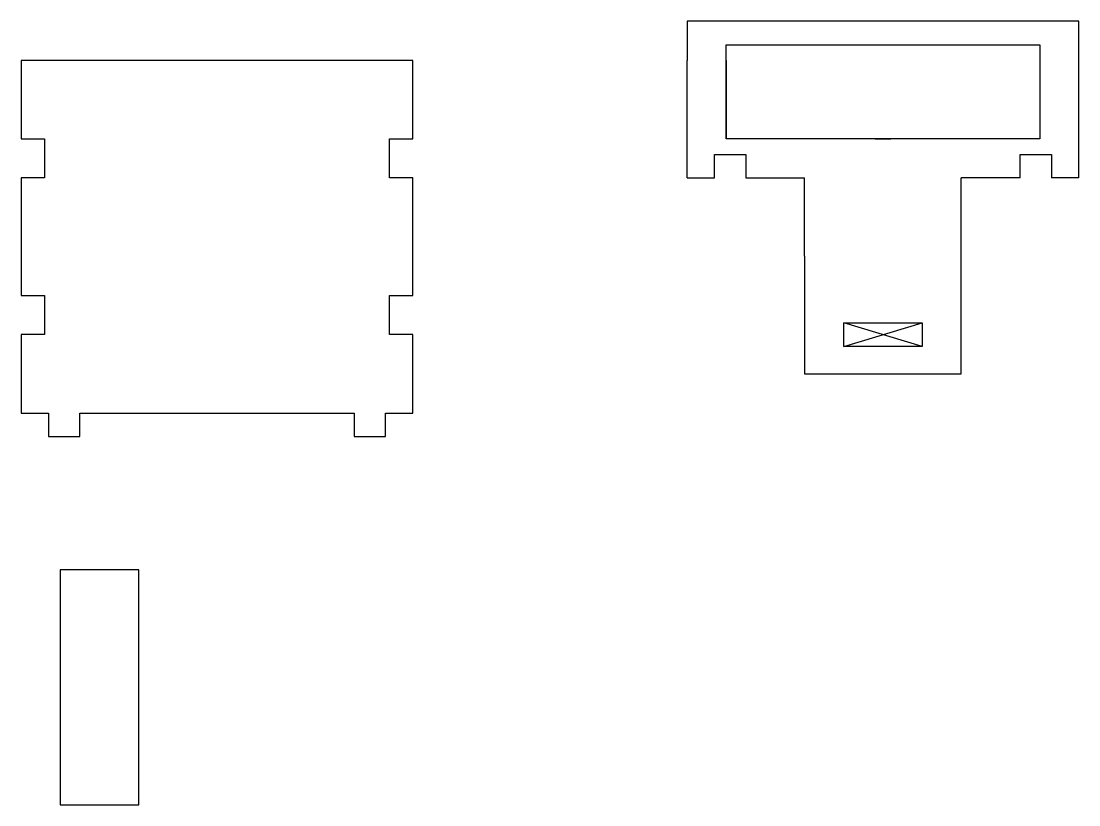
# Model space of a CAD drawing. Header units: millimetres. Extents: x -110 to 25, y 20 to 120.
import ezdxf

# ---------------------------------------------------------------- set-up
doc = ezdxf.new("R2010")
doc.units = ezdxf.units.MM
doc.layers.get('0').update_dxf_attribs({"linetype": 'CONTINUOUS'})

msp = doc.modelspace()

# ---------------------------------------------------------------- linework, layer by layer
for p, q in [((25, 120), (-25, 120)), ((-25, 120), (-25, 117)), ((25, 100), (25, 120)), ((-25, 117), (-25, 116)), ((-25, 116), (-25, 115)), ((-25, 100), (-25, 115)), ((-20, 115), (-20, 105)), ((-1, 105), (1, 105)), ((-21.5, 100), (-21.5, 103)), ((-21.5, 103), (-17.5, 103)), ((-17.5, 103), (-17.5, 100)), ((17.5, 100), (17.5, 103)), ((17.5, 103), (21.5, 103)), ((21.5, 103), (21.5, 100)), ((-25, 100), (-21.5, 100)), ((-17.5, 100), (-10, 100)), ((-10, 90), (-10, 100)), ((10, 75), (10, 100)), ((17.5, 100), (10, 100)), ((25, 100), (21.5, 100)), ((-10, 90), (-10, 75)), ((-5, 78.5), (-5, 81.5)), ((-5, 81.5), (5, 81.5)), ((5, 78.5), (-5, 81.5)), ((-5, 78.5), (5, 81.5)), ((5, 81.5), (5, 78.5)), ((5, 78.5), (-5, 78.5)), ((-10, 75), (-5, 75)), ((-5, 75), (5, 75)), ((5, 75), (10, 75))]:
    msp.add_line(p, q)
for points in [[(-20, 117), (-2, 117), (-1, 117), (1, 117), (2, 117), (20, 117), (20, 105), (-20, 105)], [(-60, 115), (-110, 115), (-110, 105), (-107, 105), (-107, 100), (-110, 100), (-110, 85), (-107, 85), (-107, 80), (-110, 80), (-110, 70), (-106.5, 70), (-106.5, 67), (-102.5, 67), (-102.5, 70), (-82.5, 70), (-67.5, 70), (-67.5, 67), (-63.5, 67), (-63.5, 70), (-60, 70), (-60, 80), (-63, 80), (-63, 85), (-60, 85), (-60, 100), (-63, 100), (-63, 105), (-60, 105)], [(-95, 50), (-105, 50), (-105, 20), (-95, 20)]]:
    msp.add_lwpolyline(points, close=True)

doc.saveas('drawing.dxf')
